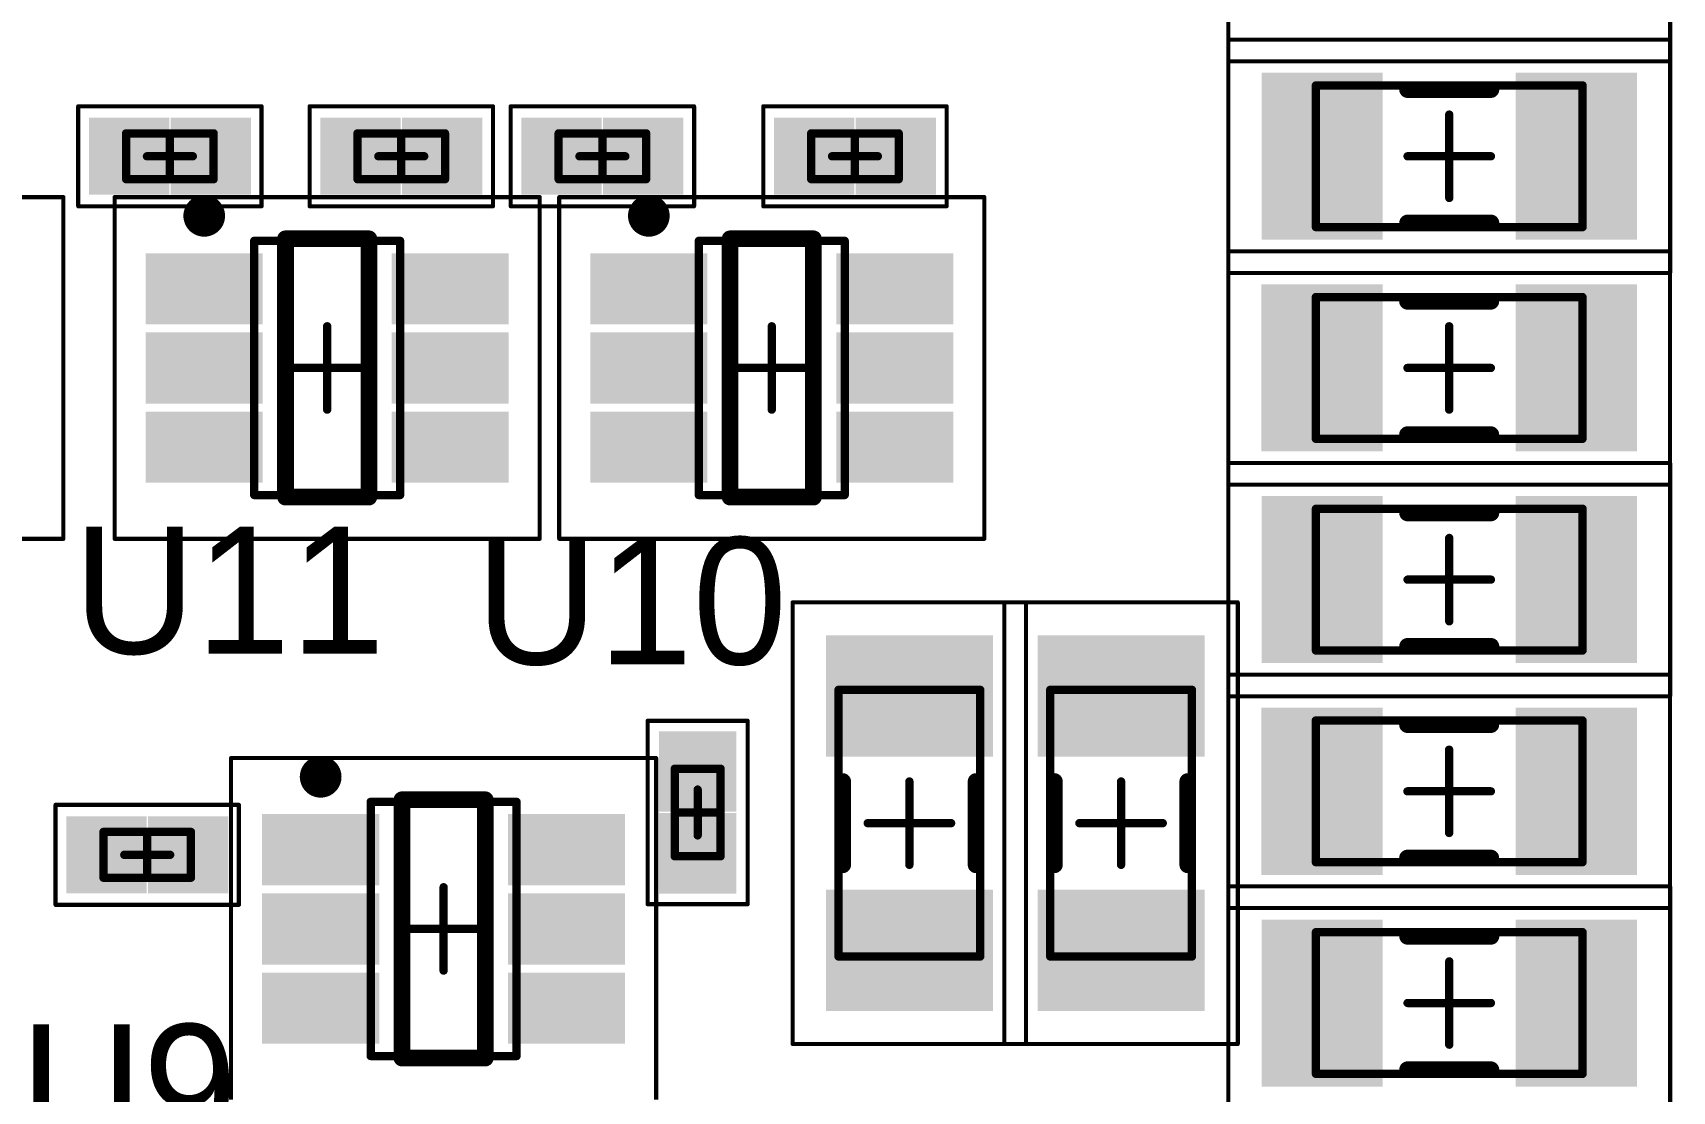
# Model space of a CAD drawing. Header units: millimetres. Extents: x 0 to 100, y 0 to 100.
# Drawn here: x 52.35 to 72.02, y 53.55 to 66.25 of the extents above; entities that cross this region are included whole.
import ezdxf

# ---------------------------------------------------------------- set-up
doc = ezdxf.new("R2010")
doc.units = ezdxf.units.MM
for name, color, linetype in [('Mechanical13', 56, 'Continuous'), ('Mechanical15', 56, 'Continuous'), ('TopLayer', 1, 'Continuous'), ('TopOverlay', 2, 'Continuous'), ('TopPaste', 8, 'Continuous'), ('TopSolder', 216, 'Continuous')]:
    doc.layers.add(name, color=color, linetype=linetype)

msp = doc.modelspace()

# ---------------------------------------------------------------- linework, layer by layer
at = {"layer": 'Mechanical13', "const_width": 0.1}
for points in [[(67.742, 63.92), (67.742, 65.62)], [(67.742, 65.62), (70.942, 65.62)], [(70.942, 63.92), (70.942, 65.62)], [(53.468, 64.495), (53.468, 65.045)], [(53.468, 65.045), (54.518, 65.045)], [(54.518, 64.495), (54.518, 65.045)], [(56.244, 64.495), (56.244, 65.045)], [(56.244, 65.045), (57.294, 65.045)], [(57.294, 64.495), (57.294, 65.045)], [(58.657, 64.495), (58.657, 65.045)], [(58.657, 65.045), (59.707, 65.045)], [(59.707, 64.495), (59.707, 65.045)], [(61.687, 64.495), (61.687, 65.045)], [(61.687, 65.045), (62.737, 65.045)], [(62.737, 64.495), (62.737, 65.045)], [(53.468, 64.495), (54.518, 64.495)], [(56.244, 64.495), (57.294, 64.495)], [(58.657, 64.495), (59.707, 64.495)], [(61.687, 64.495), (62.737, 64.495)], [(67.742, 63.92), (70.942, 63.92)], [(55.005, 60.705), (55.005, 63.755)], [(55.005, 63.755), (56.755, 63.755)], [(56.755, 60.705), (56.755, 63.755)], [(60.339, 60.705), (60.339, 63.755)], [(60.339, 63.755), (62.089, 63.755)], [(62.089, 60.705), (62.089, 63.755)], [(67.741, 61.38), (67.741, 63.08)], [(67.741, 63.08), (70.941, 63.08)], [(70.941, 61.38), (70.941, 63.08)], [(67.741, 61.38), (70.941, 61.38)], [(55.005, 60.705), (56.755, 60.705)], [(60.339, 60.705), (62.089, 60.705)], [(67.742, 58.84), (67.742, 60.54)], [(67.742, 60.54), (70.942, 60.54)], [(70.942, 58.84), (70.942, 60.54)], [(67.742, 58.84), (70.942, 58.84)], [(62.015, 58.368), (63.715, 58.368)], [(62.015, 55.168), (62.015, 58.368)], [(63.715, 55.168), (63.715, 58.368)], [(64.555, 58.368), (66.255, 58.368)], [(64.555, 55.168), (64.555, 58.368)], [(66.255, 55.168), (66.255, 58.368)], [(67.741, 56.3), (67.741, 58)], [(67.741, 58), (70.941, 58)], [(70.941, 56.3), (70.941, 58)], [(60.05, 57.421), (60.6, 57.421)], [(60.05, 56.371), (60.05, 57.421)], [(60.6, 56.371), (60.6, 57.421)], [(56.402, 53.974), (56.402, 57.024)], [(56.402, 57.024), (58.152, 57.024)], [(58.152, 53.974), (58.152, 57.024)], [(53.196, 56.113), (53.196, 56.663)], [(53.196, 56.663), (54.246, 56.663)], [(54.246, 56.113), (54.246, 56.663)], [(60.05, 56.371), (60.6, 56.371)], [(67.741, 56.3), (70.941, 56.3)], [(53.196, 56.113), (54.246, 56.113)], [(67.742, 53.76), (67.742, 55.46)], [(67.742, 55.46), (70.942, 55.46)], [(70.942, 53.76), (70.942, 55.46)], [(62.015, 55.168), (63.715, 55.168)], [(64.555, 55.168), (66.255, 55.168)], [(56.402, 53.974), (58.152, 53.974)], [(67.742, 53.76), (70.942, 53.76)]]:
    msp.add_lwpolyline(points, dxfattribs=at)
at = {"layer": 'Mechanical13', "const_width": 0.05}
for points in [[(67.717, 65.62, 1), (67.767, 65.62, 1)], [(67.717, 65.62, 1), (67.767, 65.62, 1)], [(70.917, 65.62, 1), (70.967, 65.62, 1)], [(70.917, 65.62, 1), (70.967, 65.62, 1)], [(53.443, 65.045, 1), (53.493, 65.045, 1)], [(53.443, 65.045, 1), (53.493, 65.045, 1)], [(54.493, 65.045, 1), (54.543, 65.045, 1)], [(54.493, 65.045, 1), (54.543, 65.045, 1)], [(56.219, 65.045, 1), (56.269, 65.045, 1)], [(56.219, 65.045, 1), (56.269, 65.045, 1)], [(57.269, 65.045, 1), (57.319, 65.045, 1)], [(57.269, 65.045, 1), (57.319, 65.045, 1)], [(58.632, 65.045, 1), (58.682, 65.045, 1)], [(58.632, 65.045, 1), (58.682, 65.045, 1)], [(59.682, 65.045, 1), (59.732, 65.045, 1)], [(59.682, 65.045, 1), (59.732, 65.045, 1)], [(61.662, 65.045, 1), (61.712, 65.045, 1)], [(61.662, 65.045, 1), (61.712, 65.045, 1)], [(62.712, 65.045, 1), (62.762, 65.045, 1)], [(62.712, 65.045, 1), (62.762, 65.045, 1)], [(53.443, 64.495, 1), (53.493, 64.495, 1)], [(53.443, 64.495, 1), (53.493, 64.495, 1)], [(54.493, 64.495, 1), (54.543, 64.495, 1)], [(54.493, 64.495, 1), (54.543, 64.495, 1)], [(56.219, 64.495, 1), (56.269, 64.495, 1)], [(56.219, 64.495, 1), (56.269, 64.495, 1)], [(57.269, 64.495, 1), (57.319, 64.495, 1)], [(57.269, 64.495, 1), (57.319, 64.495, 1)], [(58.632, 64.495, 1), (58.682, 64.495, 1)], [(58.632, 64.495, 1), (58.682, 64.495, 1)], [(59.682, 64.495, 1), (59.732, 64.495, 1)], [(59.682, 64.495, 1), (59.732, 64.495, 1)], [(61.662, 64.495, 1), (61.712, 64.495, 1)], [(61.662, 64.495, 1), (61.712, 64.495, 1)], [(62.712, 64.495, 1), (62.762, 64.495, 1)], [(62.712, 64.495, 1), (62.762, 64.495, 1)], [(67.717, 63.92, 1), (67.767, 63.92, 1)], [(67.717, 63.92, 1), (67.767, 63.92, 1)], [(70.917, 63.92, 1), (70.967, 63.92, 1)], [(70.917, 63.92, 1), (70.967, 63.92, 1)], [(54.98, 63.755, 1), (55.03, 63.755, 1)], [(54.98, 63.755, 1), (55.03, 63.755, 1)], [(56.73, 63.755, 1), (56.78, 63.755, 1)], [(56.73, 63.755, 1), (56.78, 63.755, 1)], [(60.314, 63.755, 1), (60.364, 63.755, 1)], [(60.314, 63.755, 1), (60.364, 63.755, 1)], [(62.064, 63.755, 1), (62.114, 63.755, 1)], [(62.064, 63.755, 1), (62.114, 63.755, 1)], [(67.716, 63.08, 1), (67.766, 63.08, 1)], [(67.716, 63.08, 1), (67.766, 63.08, 1)], [(70.916, 63.08, 1), (70.966, 63.08, 1)], [(70.916, 63.08, 1), (70.966, 63.08, 1)], [(67.716, 61.38, 1), (67.766, 61.38, 1)], [(67.716, 61.38, 1), (67.766, 61.38, 1)], [(70.916, 61.38, 1), (70.966, 61.38, 1)], [(70.916, 61.38, 1), (70.966, 61.38, 1)], [(54.98, 60.705, 1), (55.03, 60.705, 1)], [(54.98, 60.705, 1), (55.03, 60.705, 1)], [(56.73, 60.705, 1), (56.78, 60.705, 1)], [(56.73, 60.705, 1), (56.78, 60.705, 1)], [(60.314, 60.705, 1), (60.364, 60.705, 1)], [(60.314, 60.705, 1), (60.364, 60.705, 1)], [(62.064, 60.705, 1), (62.114, 60.705, 1)], [(62.064, 60.705, 1), (62.114, 60.705, 1)], [(67.717, 60.54, 1), (67.767, 60.54, 1)], [(67.717, 60.54, 1), (67.767, 60.54, 1)], [(70.917, 60.54, 1), (70.967, 60.54, 1)], [(70.917, 60.54, 1), (70.967, 60.54, 1)], [(67.717, 58.84, 1), (67.767, 58.84, 1)], [(67.717, 58.84, 1), (67.767, 58.84, 1)], [(70.917, 58.84, 1), (70.967, 58.84, 1)], [(70.917, 58.84, 1), (70.967, 58.84, 1)], [(61.99, 58.368, 1), (62.04, 58.368, 1)], [(61.99, 58.368, 1), (62.04, 58.368, 1)], [(63.69, 58.368, 1), (63.74, 58.368, 1)], [(63.69, 58.368, 1), (63.74, 58.368, 1)], [(64.53, 58.368, 1), (64.58, 58.368, 1)], [(64.53, 58.368, 1), (64.58, 58.368, 1)], [(66.23, 58.368, 1), (66.28, 58.368, 1)], [(66.23, 58.368, 1), (66.28, 58.368, 1)], [(67.716, 58, 1), (67.766, 58, 1)], [(67.716, 58, 1), (67.766, 58, 1)], [(70.916, 58, 1), (70.966, 58, 1)], [(70.916, 58, 1), (70.966, 58, 1)], [(60.025, 57.421, 1), (60.075, 57.421, 1)], [(60.025, 57.421, 1), (60.075, 57.421, 1)], [(60.575, 57.421, 1), (60.625, 57.421, 1)], [(60.575, 57.421, 1), (60.625, 57.421, 1)], [(56.377, 57.024, 1), (56.427, 57.024, 1)], [(56.377, 57.024, 1), (56.427, 57.024, 1)], [(58.127, 57.024, 1), (58.177, 57.024, 1)], [(58.127, 57.024, 1), (58.177, 57.024, 1)], [(53.171, 56.663, 1), (53.221, 56.663, 1)], [(53.171, 56.663, 1), (53.221, 56.663, 1)], [(54.221, 56.663, 1), (54.271, 56.663, 1)], [(54.221, 56.663, 1), (54.271, 56.663, 1)], [(60.025, 56.371, 1), (60.075, 56.371, 1)], [(60.025, 56.371, 1), (60.075, 56.371, 1)], [(60.575, 56.371, 1), (60.625, 56.371, 1)], [(60.575, 56.371, 1), (60.625, 56.371, 1)], [(67.716, 56.3, 1), (67.766, 56.3, 1)], [(67.716, 56.3, 1), (67.766, 56.3, 1)], [(70.916, 56.3, 1), (70.966, 56.3, 1)], [(70.916, 56.3, 1), (70.966, 56.3, 1)], [(53.171, 56.113, 1), (53.221, 56.113, 1)], [(53.171, 56.113, 1), (53.221, 56.113, 1)], [(54.221, 56.113, 1), (54.271, 56.113, 1)], [(54.221, 56.113, 1), (54.271, 56.113, 1)], [(67.717, 55.46, 1), (67.767, 55.46, 1)], [(67.717, 55.46, 1), (67.767, 55.46, 1)], [(70.917, 55.46, 1), (70.967, 55.46, 1)], [(70.917, 55.46, 1), (70.967, 55.46, 1)], [(61.99, 55.168, 1), (62.04, 55.168, 1)], [(61.99, 55.168, 1), (62.04, 55.168, 1)], [(63.69, 55.168, 1), (63.74, 55.168, 1)], [(63.69, 55.168, 1), (63.74, 55.168, 1)], [(64.53, 55.168, 1), (64.58, 55.168, 1)], [(64.53, 55.168, 1), (64.58, 55.168, 1)], [(66.23, 55.168, 1), (66.28, 55.168, 1)], [(66.23, 55.168, 1), (66.28, 55.168, 1)], [(56.377, 53.974, 1), (56.427, 53.974, 1)], [(56.377, 53.974, 1), (56.427, 53.974, 1)], [(58.127, 53.974, 1), (58.177, 53.974, 1)], [(58.127, 53.974, 1), (58.177, 53.974, 1)], [(67.717, 53.76, 1), (67.767, 53.76, 1)], [(67.717, 53.76, 1), (67.767, 53.76, 1)], [(70.917, 53.76, 1), (70.967, 53.76, 1)], [(70.917, 53.76, 1), (70.967, 53.76, 1)]]:
    msp.add_lwpolyline(points, format="xyb", close=True, dxfattribs=at)
at = {"layer": 'Mechanical15'}
for points, const_width in [([(66.692, 65.91), (66.692, 68.71)], 0.05), ([(71.992, 65.91), (71.992, 68.71)], 0.05), ([(66.692, 63.37), (66.692, 66.17)], 0.05), ([(66.692, 66.17), (71.992, 66.17)], 0.05), ([(71.992, 63.37), (71.992, 66.17)], 0.05), ([(66.692, 65.91), (71.992, 65.91)], 0.05), ([(52.893, 64.17), (52.893, 65.37)], 0.05), ([(52.893, 65.37), (55.093, 65.37)], 0.05), ([(55.093, 64.17), (55.093, 65.37)], 0.05), ([(55.669, 64.17), (55.669, 65.37)], 0.05), ([(55.669, 65.37), (57.869, 65.37)], 0.05), ([(57.869, 64.17), (57.869, 65.37)], 0.05), ([(58.082, 64.17), (58.082, 65.37)], 0.05), ([(58.082, 65.37), (60.282, 65.37)], 0.05), ([(60.282, 64.17), (60.282, 65.37)], 0.05), ([(61.112, 64.17), (61.112, 65.37)], 0.05), ([(61.112, 65.37), (63.312, 65.37)], 0.05), ([(63.312, 64.17), (63.312, 65.37)], 0.05), ([(69.342, 64.27), (69.342, 65.27)], 0.1), ([(53.993, 64.495), (53.993, 65.045)], 0.1), ([(56.769, 64.495), (56.769, 65.045)], 0.1), ([(59.182, 64.495), (59.182, 65.045)], 0.1), ([(62.212, 64.495), (62.212, 65.045)], 0.1), ([(53.718, 64.77), (54.268, 64.77)], 0.1), ([(56.494, 64.77), (57.044, 64.77)], 0.1), ([(58.907, 64.77), (59.457, 64.77)], 0.1), ([(61.937, 64.77), (62.487, 64.77)], 0.1), ([(68.842, 64.77), (69.842, 64.77)], 0.1), ([(47.615, 64.28), (52.715, 64.28)], 0.05), ([(52.715, 60.18), (52.715, 64.28)], 0.05), ([(52.893, 64.17), (55.093, 64.17)], 0.05), ([(53.33, 60.18), (53.33, 64.28)], 0.05), ([(53.33, 64.28), (58.43, 64.28)], 0.05), ([(55.669, 64.17), (57.869, 64.17)], 0.05), ([(58.082, 64.17), (60.282, 64.17)], 0.05), ([(58.43, 60.18), (58.43, 64.28)], 0.05), ([(58.664, 60.18), (58.664, 64.28)], 0.05), ([(58.664, 64.28), (63.764, 64.28)], 0.05), ([(61.112, 64.17), (63.312, 64.17)], 0.05), ([(63.764, 60.18), (63.764, 64.28)], 0.05), ([(66.691, 60.83), (66.691, 63.63)], 0.05), ([(66.691, 63.63), (71.991, 63.63)], 0.05), ([(71.991, 60.83), (71.991, 63.63)], 0.05), ([(66.692, 63.37), (71.992, 63.37)], 0.05), ([(55.88, 61.73), (55.88, 62.73)], 0.1), ([(61.214, 61.73), (61.214, 62.73)], 0.1), ([(69.341, 61.73), (69.341, 62.73)], 0.1), ([(55.38, 62.23), (56.38, 62.23)], 0.1), ([(60.714, 62.23), (61.714, 62.23)], 0.1), ([(68.841, 62.23), (69.841, 62.23)], 0.1), ([(66.692, 58.29), (66.692, 61.09)], 0.05), ([(66.692, 61.09), (71.992, 61.09)], 0.05), ([(71.992, 58.29), (71.992, 61.09)], 0.05), ([(66.691, 60.83), (71.991, 60.83)], 0.05), ([(47.615, 60.18), (52.715, 60.18)], 0.05), ([(53.33, 60.18), (58.43, 60.18)], 0.05), ([(58.664, 60.18), (63.764, 60.18)], 0.05), ([(69.342, 59.19), (69.342, 60.19)], 0.1), ([(68.842, 59.69), (69.842, 59.69)], 0.1), ([(61.465, 59.418), (64.265, 59.418)], 0.05), ([(61.465, 54.118), (61.465, 59.418)], 0.05), ([(64.005, 59.418), (66.805, 59.418)], 0.05), ([(64.005, 54.118), (64.005, 59.418)], 0.05), ([(64.265, 54.118), (64.265, 59.418)], 0.05), ([(66.805, 54.118), (66.805, 59.418)], 0.05), ([(66.691, 55.75), (66.691, 58.55)], 0.05), ([(66.691, 58.55), (71.991, 58.55)], 0.05), ([(71.991, 55.75), (71.991, 58.55)], 0.05), ([(66.692, 58.29), (71.992, 58.29)], 0.05), ([(59.725, 57.996), (60.925, 57.996)], 0.05), ([(59.725, 55.796), (59.725, 57.996)], 0.05), ([(60.925, 55.796), (60.925, 57.996)], 0.05), ([(69.341, 56.65), (69.341, 57.65)], 0.1), ([(54.727, 53.449), (54.727, 57.549)], 0.05), ([(54.727, 57.549), (59.827, 57.549)], 0.05), ([(59.827, 53.449), (59.827, 57.549)], 0.05), ([(62.865, 56.268), (62.865, 57.268)], 0.1), ([(65.405, 56.268), (65.405, 57.268)], 0.1), ([(60.325, 56.621), (60.325, 57.171)], 0.1), ([(68.841, 57.15), (69.841, 57.15)], 0.1), ([(52.621, 55.788), (52.621, 56.988)], 0.05), ([(52.621, 56.988), (54.821, 56.988)], 0.05), ([(54.821, 55.788), (54.821, 56.988)], 0.05), ([(60.05, 56.896), (60.6, 56.896)], 0.1), ([(53.721, 56.113), (53.721, 56.663)], 0.1), ([(62.365, 56.768), (63.365, 56.768)], 0.1), ([(64.905, 56.768), (65.905, 56.768)], 0.1), ([(53.446, 56.388), (53.996, 56.388)], 0.1), ([(57.277, 54.999), (57.277, 55.999)], 0.1), ([(66.692, 53.21), (66.692, 56.01)], 0.05), ([(66.692, 56.01), (71.992, 56.01)], 0.05), ([(71.992, 53.21), (71.992, 56.01)], 0.05), ([(52.621, 55.788), (54.821, 55.788)], 0.05), ([(59.725, 55.796), (60.925, 55.796)], 0.05), ([(66.691, 55.75), (71.991, 55.75)], 0.05), ([(56.777, 55.499), (57.777, 55.499)], 0.1), ([(69.342, 54.11), (69.342, 55.11)], 0.1), ([(68.842, 54.61), (69.842, 54.61)], 0.1), ([(61.465, 54.118), (64.265, 54.118)], 0.05), ([(64.005, 54.118), (66.805, 54.118)], 0.05)]:
    msp.add_lwpolyline(points, dxfattribs=dict(at, const_width=const_width))
for points, const_width in [([(66.68, 66.17, 1), (66.704, 66.17, 1)], 0.025), ([(66.68, 66.17, 1), (66.704, 66.17, 1)], 0.025), ([(71.98, 66.17, 1), (72.004, 66.17, 1)], 0.025), ([(71.98, 66.17, 1), (72.004, 66.17, 1)], 0.025), ([(66.68, 65.91, 1), (66.704, 65.91, 1)], 0.025), ([(66.68, 65.91, 1), (66.704, 65.91, 1)], 0.025), ([(71.98, 65.91, 1), (72.004, 65.91, 1)], 0.025), ([(71.98, 65.91, 1), (72.004, 65.91, 1)], 0.025), ([(52.881, 65.37, 1), (52.905, 65.37, 1)], 0.025), ([(52.881, 65.37, 1), (52.905, 65.37, 1)], 0.025), ([(55.08, 65.37, 1), (55.105, 65.37, 1)], 0.025), ([(55.08, 65.37, 1), (55.105, 65.37, 1)], 0.025), ([(55.657, 65.37, 1), (55.682, 65.37, 1)], 0.025), ([(55.657, 65.37, 1), (55.682, 65.37, 1)], 0.025), ([(57.857, 65.37, 1), (57.881, 65.37, 1)], 0.025), ([(57.857, 65.37, 1), (57.881, 65.37, 1)], 0.025), ([(58.07, 65.37, 1), (58.095, 65.37, 1)], 0.025), ([(58.07, 65.37, 1), (58.095, 65.37, 1)], 0.025), ([(60.27, 65.37, 1), (60.294, 65.37, 1)], 0.025), ([(60.27, 65.37, 1), (60.294, 65.37, 1)], 0.025), ([(61.1, 65.37, 1), (61.125, 65.37, 1)], 0.025), ([(61.1, 65.37, 1), (61.125, 65.37, 1)], 0.025), ([(63.3, 65.37, 1), (63.324, 65.37, 1)], 0.025), ([(63.3, 65.37, 1), (63.324, 65.37, 1)], 0.025), ([(69.317, 65.27, 1), (69.367, 65.27, 1)], 0.05), ([(53.968, 65.045, 1), (54.018, 65.045, 1)], 0.05), ([(56.744, 65.045, 1), (56.794, 65.045, 1)], 0.05), ([(59.157, 65.045, 1), (59.207, 65.045, 1)], 0.05), ([(62.187, 65.045, 1), (62.237, 65.045, 1)], 0.05), ([(53.693, 64.77, 1), (53.743, 64.77, 1)], 0.05), ([(54.243, 64.77, 1), (54.293, 64.77, 1)], 0.05), ([(56.469, 64.77, 1), (56.519, 64.77, 1)], 0.05), ([(57.019, 64.77, 1), (57.069, 64.77, 1)], 0.05), ([(58.882, 64.77, 1), (58.932, 64.77, 1)], 0.05), ([(59.432, 64.77, 1), (59.482, 64.77, 1)], 0.05), ([(61.912, 64.77, 1), (61.962, 64.77, 1)], 0.05), ([(62.462, 64.77, 1), (62.512, 64.77, 1)], 0.05), ([(68.817, 64.77, 1), (68.867, 64.77, 1)], 0.05), ([(69.817, 64.77, 1), (69.867, 64.77, 1)], 0.05), ([(53.968, 64.495, 1), (54.018, 64.495, 1)], 0.05), ([(56.744, 64.495, 1), (56.794, 64.495, 1)], 0.05), ([(59.157, 64.495, 1), (59.207, 64.495, 1)], 0.05), ([(62.187, 64.495, 1), (62.237, 64.495, 1)], 0.05), ([(69.317, 64.27, 1), (69.367, 64.27, 1)], 0.05), ([(52.703, 64.28, 1), (52.727, 64.28, 1)], 0.025), ([(52.703, 64.28, 1), (52.727, 64.28, 1)], 0.025), ([(52.881, 64.17, 1), (52.905, 64.17, 1)], 0.025), ([(52.881, 64.17, 1), (52.905, 64.17, 1)], 0.025), ([(53.318, 64.28, 1), (53.342, 64.28, 1)], 0.025), ([(53.318, 64.28, 1), (53.342, 64.28, 1)], 0.025), ([(55.08, 64.17, 1), (55.105, 64.17, 1)], 0.025), ([(55.08, 64.17, 1), (55.105, 64.17, 1)], 0.025), ([(55.657, 64.17, 1), (55.682, 64.17, 1)], 0.025), ([(55.657, 64.17, 1), (55.682, 64.17, 1)], 0.025), ([(57.857, 64.17, 1), (57.881, 64.17, 1)], 0.025), ([(57.857, 64.17, 1), (57.881, 64.17, 1)], 0.025), ([(58.07, 64.17, 1), (58.095, 64.17, 1)], 0.025), ([(58.07, 64.17, 1), (58.095, 64.17, 1)], 0.025), ([(58.418, 64.28, 1), (58.442, 64.28, 1)], 0.025), ([(58.418, 64.28, 1), (58.442, 64.28, 1)], 0.025), ([(58.652, 64.28, 1), (58.676, 64.28, 1)], 0.025), ([(58.652, 64.28, 1), (58.676, 64.28, 1)], 0.025), ([(60.27, 64.17, 1), (60.294, 64.17, 1)], 0.025), ([(60.27, 64.17, 1), (60.294, 64.17, 1)], 0.025), ([(61.1, 64.17, 1), (61.125, 64.17, 1)], 0.025), ([(61.1, 64.17, 1), (61.125, 64.17, 1)], 0.025), ([(63.3, 64.17, 1), (63.324, 64.17, 1)], 0.025), ([(63.3, 64.17, 1), (63.324, 64.17, 1)], 0.025), ([(63.752, 64.28, 1), (63.776, 64.28, 1)], 0.025), ([(63.752, 64.28, 1), (63.776, 64.28, 1)], 0.025), ([(66.679, 63.63, 1), (66.704, 63.63, 1)], 0.025), ([(66.679, 63.63, 1), (66.704, 63.63, 1)], 0.025), ([(71.979, 63.63, 1), (72.004, 63.63, 1)], 0.025), ([(71.979, 63.63, 1), (72.004, 63.63, 1)], 0.025), ([(66.68, 63.37, 1), (66.704, 63.37, 1)], 0.025), ([(66.68, 63.37, 1), (66.704, 63.37, 1)], 0.025), ([(71.98, 63.37, 1), (72.004, 63.37, 1)], 0.025), ([(71.98, 63.37, 1), (72.004, 63.37, 1)], 0.025), ([(55.855, 62.73, 1), (55.905, 62.73, 1)], 0.05), ([(61.189, 62.73, 1), (61.239, 62.73, 1)], 0.05), ([(69.316, 62.73, 1), (69.366, 62.73, 1)], 0.05), ([(55.355, 62.23, 1), (55.405, 62.23, 1)], 0.05), ([(56.355, 62.23, 1), (56.405, 62.23, 1)], 0.05), ([(60.689, 62.23, 1), (60.739, 62.23, 1)], 0.05), ([(61.689, 62.23, 1), (61.739, 62.23, 1)], 0.05), ([(68.816, 62.23, 1), (68.866, 62.23, 1)], 0.05), ([(69.816, 62.23, 1), (69.866, 62.23, 1)], 0.05), ([(55.855, 61.73, 1), (55.905, 61.73, 1)], 0.05), ([(61.189, 61.73, 1), (61.239, 61.73, 1)], 0.05), ([(69.316, 61.73, 1), (69.366, 61.73, 1)], 0.05), ([(66.68, 61.09, 1), (66.704, 61.09, 1)], 0.025), ([(66.68, 61.09, 1), (66.704, 61.09, 1)], 0.025), ([(71.98, 61.09, 1), (72.004, 61.09, 1)], 0.025), ([(71.98, 61.09, 1), (72.004, 61.09, 1)], 0.025), ([(66.679, 60.83, 1), (66.704, 60.83, 1)], 0.025), ([(66.679, 60.83, 1), (66.704, 60.83, 1)], 0.025), ([(71.979, 60.83, 1), (72.004, 60.83, 1)], 0.025), ([(71.979, 60.83, 1), (72.004, 60.83, 1)], 0.025), ([(52.703, 60.18, 1), (52.727, 60.18, 1)], 0.025), ([(52.703, 60.18, 1), (52.727, 60.18, 1)], 0.025), ([(53.318, 60.18, 1), (53.342, 60.18, 1)], 0.025), ([(53.318, 60.18, 1), (53.342, 60.18, 1)], 0.025), ([(58.418, 60.18, 1), (58.442, 60.18, 1)], 0.025), ([(58.418, 60.18, 1), (58.442, 60.18, 1)], 0.025), ([(58.652, 60.18, 1), (58.676, 60.18, 1)], 0.025), ([(58.652, 60.18, 1), (58.676, 60.18, 1)], 0.025), ([(63.752, 60.18, 1), (63.776, 60.18, 1)], 0.025), ([(63.752, 60.18, 1), (63.776, 60.18, 1)], 0.025), ([(69.317, 60.19, 1), (69.367, 60.19, 1)], 0.05), ([(68.817, 59.69, 1), (68.867, 59.69, 1)], 0.05), ([(69.817, 59.69, 1), (69.867, 59.69, 1)], 0.05), ([(61.453, 59.418, 1), (61.477, 59.418, 1)], 0.025), ([(61.453, 59.418, 1), (61.477, 59.418, 1)], 0.025), ([(63.993, 59.418, 1), (64.017, 59.418, 1)], 0.025), ([(63.993, 59.418, 1), (64.017, 59.418, 1)], 0.025), ([(64.253, 59.418, 1), (64.277, 59.418, 1)], 0.025), ([(64.253, 59.418, 1), (64.277, 59.418, 1)], 0.025), ([(66.793, 59.418, 1), (66.817, 59.418, 1)], 0.025), ([(66.793, 59.418, 1), (66.817, 59.418, 1)], 0.025), ([(69.317, 59.19, 1), (69.367, 59.19, 1)], 0.05), ([(66.679, 58.55, 1), (66.704, 58.55, 1)], 0.025), ([(66.679, 58.55, 1), (66.704, 58.55, 1)], 0.025), ([(71.979, 58.55, 1), (72.004, 58.55, 1)], 0.025), ([(71.979, 58.55, 1), (72.004, 58.55, 1)], 0.025), ([(66.68, 58.29, 1), (66.704, 58.29, 1)], 0.025), ([(66.68, 58.29, 1), (66.704, 58.29, 1)], 0.025), ([(71.98, 58.29, 1), (72.004, 58.29, 1)], 0.025), ([(71.98, 58.29, 1), (72.004, 58.29, 1)], 0.025), ([(59.712, 57.996, 1), (59.737, 57.996, 1)], 0.025), ([(59.712, 57.996, 1), (59.737, 57.996, 1)], 0.025), ([(60.912, 57.996, 1), (60.937, 57.996, 1)], 0.025), ([(60.912, 57.996, 1), (60.937, 57.996, 1)], 0.025), ([(69.316, 57.65, 1), (69.366, 57.65, 1)], 0.05), ([(54.715, 57.549, 1), (54.739, 57.549, 1)], 0.025), ([(54.715, 57.549, 1), (54.739, 57.549, 1)], 0.025), ([(59.815, 57.549, 1), (59.839, 57.549, 1)], 0.025), ([(59.815, 57.549, 1), (59.839, 57.549, 1)], 0.025), ([(62.84, 57.268, 1), (62.89, 57.268, 1)], 0.05), ([(65.38, 57.268, 1), (65.43, 57.268, 1)], 0.05), ([(60.3, 57.171, 1), (60.35, 57.171, 1)], 0.05), ([(68.816, 57.15, 1), (68.866, 57.15, 1)], 0.05), ([(69.816, 57.15, 1), (69.866, 57.15, 1)], 0.05), ([(52.609, 56.988, 1), (52.634, 56.988, 1)], 0.025), ([(52.609, 56.988, 1), (52.634, 56.988, 1)], 0.025), ([(54.809, 56.988, 1), (54.833, 56.988, 1)], 0.025), ([(54.809, 56.988, 1), (54.833, 56.988, 1)], 0.025), ([(60.025, 56.896, 1), (60.075, 56.896, 1)], 0.05), ([(60.575, 56.896, 1), (60.625, 56.896, 1)], 0.05), ([(53.696, 56.663, 1), (53.746, 56.663, 1)], 0.05), ([(60.3, 56.621, 1), (60.35, 56.621, 1)], 0.05), ([(62.34, 56.768, 1), (62.39, 56.768, 1)], 0.05), ([(63.34, 56.768, 1), (63.39, 56.768, 1)], 0.05), ([(64.88, 56.768, 1), (64.93, 56.768, 1)], 0.05), ([(65.88, 56.768, 1), (65.93, 56.768, 1)], 0.05), ([(69.316, 56.65, 1), (69.366, 56.65, 1)], 0.05), ([(53.421, 56.388, 1), (53.471, 56.388, 1)], 0.05), ([(53.971, 56.388, 1), (54.021, 56.388, 1)], 0.05), ([(62.84, 56.268, 1), (62.89, 56.268, 1)], 0.05), ([(65.38, 56.268, 1), (65.43, 56.268, 1)], 0.05), ([(53.696, 56.113, 1), (53.746, 56.113, 1)], 0.05), ([(57.252, 55.999, 1), (57.302, 55.999, 1)], 0.05), ([(66.68, 56.01, 1), (66.704, 56.01, 1)], 0.025), ([(66.68, 56.01, 1), (66.704, 56.01, 1)], 0.025), ([(71.98, 56.01, 1), (72.004, 56.01, 1)], 0.025), ([(71.98, 56.01, 1), (72.004, 56.01, 1)], 0.025), ([(52.609, 55.788, 1), (52.634, 55.788, 1)], 0.025), ([(52.609, 55.788, 1), (52.634, 55.788, 1)], 0.025), ([(54.809, 55.788, 1), (54.833, 55.788, 1)], 0.025), ([(54.809, 55.788, 1), (54.833, 55.788, 1)], 0.025), ([(59.712, 55.796, 1), (59.737, 55.796, 1)], 0.025), ([(59.712, 55.796, 1), (59.737, 55.796, 1)], 0.025), ([(60.912, 55.796, 1), (60.937, 55.796, 1)], 0.025), ([(60.912, 55.796, 1), (60.937, 55.796, 1)], 0.025), ([(66.679, 55.75, 1), (66.704, 55.75, 1)], 0.025), ([(66.679, 55.75, 1), (66.704, 55.75, 1)], 0.025), ([(71.979, 55.75, 1), (72.004, 55.75, 1)], 0.025), ([(71.979, 55.75, 1), (72.004, 55.75, 1)], 0.025), ([(56.752, 55.499, 1), (56.802, 55.499, 1)], 0.05), ([(57.752, 55.499, 1), (57.802, 55.499, 1)], 0.05), ([(69.317, 55.11, 1), (69.367, 55.11, 1)], 0.05), ([(57.252, 54.999, 1), (57.302, 54.999, 1)], 0.05), ([(68.817, 54.61, 1), (68.867, 54.61, 1)], 0.05), ([(69.817, 54.61, 1), (69.867, 54.61, 1)], 0.05), ([(61.453, 54.118, 1), (61.477, 54.118, 1)], 0.025), ([(61.453, 54.118, 1), (61.477, 54.118, 1)], 0.025), ([(63.993, 54.118, 1), (64.017, 54.118, 1)], 0.025), ([(63.993, 54.118, 1), (64.017, 54.118, 1)], 0.025), ([(64.253, 54.118, 1), (64.277, 54.118, 1)], 0.025), ([(64.253, 54.118, 1), (64.277, 54.118, 1)], 0.025), ([(66.793, 54.118, 1), (66.817, 54.118, 1)], 0.025), ([(66.793, 54.118, 1), (66.817, 54.118, 1)], 0.025), ([(69.317, 54.11, 1), (69.367, 54.11, 1)], 0.05)]:
    msp.add_lwpolyline(points, format="xyb", close=True, dxfattribs=dict(at, const_width=const_width))
at = {"layer": 'TopLayer'}
for points in [[(68.442, 63.87), (68.442, 65.67), (67.192, 63.87), (67.192, 65.67)], [(71.492, 63.87), (71.492, 65.67), (70.242, 63.87), (70.242, 65.67)], [(53.883, 64.41), (53.883, 65.13), (53.123, 64.41), (53.123, 65.13)], [(54.863, 64.41), (54.863, 65.13), (54.103, 64.41), (54.103, 65.13)], [(56.659, 64.41), (56.659, 65.13), (55.899, 64.41), (55.899, 65.13)], [(57.639, 64.41), (57.639, 65.13), (56.879, 64.41), (56.879, 65.13)], [(59.072, 64.41), (59.072, 65.13), (58.312, 64.41), (58.312, 65.13)], [(60.052, 64.41), (60.052, 65.13), (59.292, 64.41), (59.292, 65.13)], [(62.102, 64.41), (62.102, 65.13), (61.342, 64.41), (61.342, 65.13)], [(63.082, 64.41), (63.082, 65.13), (62.322, 64.41), (62.322, 65.13)], [(55.005, 62.855), (55.005, 63.505), (53.805, 62.855), (53.805, 63.505)], [(57.955, 62.855), (57.955, 63.505), (56.755, 62.855), (56.755, 63.505)], [(60.339, 62.855), (60.339, 63.505), (59.139, 62.855), (59.139, 63.505)], [(63.289, 62.855), (63.289, 63.505), (62.089, 62.855), (62.089, 63.505)], [(68.441, 61.33), (68.441, 63.13), (67.191, 61.33), (67.191, 63.13)], [(71.491, 61.33), (71.491, 63.13), (70.241, 61.33), (70.241, 63.13)], [(55.005, 61.905), (55.005, 62.555), (53.805, 61.905), (53.805, 62.555)], [(57.955, 61.905), (57.955, 62.555), (56.755, 61.905), (56.755, 62.555)], [(60.339, 61.905), (60.339, 62.555), (59.139, 61.905), (59.139, 62.555)], [(63.289, 61.905), (63.289, 62.555), (62.089, 61.905), (62.089, 62.555)], [(55.005, 60.955), (55.005, 61.605), (53.805, 60.955), (53.805, 61.605)], [(57.955, 60.955), (57.955, 61.605), (56.755, 60.955), (56.755, 61.605)], [(60.339, 60.955), (60.339, 61.605), (59.139, 60.955), (59.139, 61.605)], [(63.289, 60.955), (63.289, 61.605), (62.089, 60.955), (62.089, 61.605)], [(68.442, 58.79), (68.442, 60.59), (67.192, 58.79), (67.192, 60.59)], [(71.492, 58.79), (71.492, 60.59), (70.242, 58.79), (70.242, 60.59)], [(63.765, 58.918), (61.965, 58.918), (63.765, 57.668), (61.965, 57.668)], [(66.305, 58.918), (64.505, 58.918), (66.305, 57.668), (64.505, 57.668)], [(68.441, 56.25), (68.441, 58.05), (67.191, 56.25), (67.191, 58.05)], [(71.491, 56.25), (71.491, 58.05), (70.241, 56.25), (70.241, 58.05)], [(59.965, 57.006), (60.685, 57.006), (59.965, 57.766), (60.685, 57.766)], [(53.611, 56.028), (53.611, 56.748), (52.851, 56.028), (52.851, 56.748)], [(54.591, 56.028), (54.591, 56.748), (53.831, 56.028), (53.831, 56.748)], [(56.402, 56.124), (56.402, 56.774), (55.202, 56.124), (55.202, 56.774)], [(59.352, 56.124), (59.352, 56.774), (58.152, 56.124), (58.152, 56.774)], [(59.965, 56.026), (60.685, 56.026), (59.965, 56.786), (60.685, 56.786)], [(63.765, 55.868), (61.965, 55.868), (63.765, 54.618), (61.965, 54.618)], [(66.305, 55.868), (64.505, 55.868), (66.305, 54.618), (64.505, 54.618)], [(56.402, 55.174), (56.402, 55.824), (55.202, 55.174), (55.202, 55.824)], [(59.352, 55.174), (59.352, 55.824), (58.152, 55.174), (58.152, 55.824)], [(68.442, 53.71), (68.442, 55.51), (67.192, 53.71), (67.192, 55.51)], [(71.492, 53.71), (71.492, 55.51), (70.242, 53.71), (70.242, 55.51)], [(56.402, 54.224), (56.402, 54.874), (55.202, 54.224), (55.202, 54.874)], [(59.352, 54.224), (59.352, 54.874), (58.152, 54.224), (58.152, 54.874)]]:
    msp.add_solid(points, dxfattribs=at)
at = {"layer": 'TopOverlay', "const_width": 0.2}
for points in [[(68.842, 65.57), (69.842, 65.57)], [(68.842, 63.97), (69.842, 63.97)], [(55.38, 63.78), (56.38, 63.78)], [(55.38, 60.68), (55.38, 63.78)], [(56.38, 60.68), (56.38, 63.78)], [(60.714, 63.78), (61.714, 63.78)], [(60.714, 60.68), (60.714, 63.78)], [(61.714, 60.68), (61.714, 63.78)], [(68.841, 63.03), (69.841, 63.03)], [(68.841, 61.43), (69.841, 61.43)], [(55.38, 60.68), (56.38, 60.68)], [(60.714, 60.68), (61.714, 60.68)], [(68.842, 60.49), (69.842, 60.49)], [(68.842, 58.89), (69.842, 58.89)], [(68.841, 57.95), (69.841, 57.95)], [(62.065, 56.268), (62.065, 57.268)], [(63.665, 56.268), (63.665, 57.268)], [(64.605, 56.268), (64.605, 57.268)], [(66.205, 56.268), (66.205, 57.268)], [(56.777, 57.049), (57.777, 57.049)], [(56.777, 53.949), (56.777, 57.049)], [(57.777, 53.949), (57.777, 57.049)], [(68.841, 56.35), (69.841, 56.35)], [(68.842, 55.41), (69.842, 55.41)], [(56.777, 53.949), (57.777, 53.949)], [(68.842, 53.81), (69.842, 53.81)]]:
    msp.add_lwpolyline(points, dxfattribs=at)
at = {"layer": 'TopOverlay'}
for points, const_width in [([(68.792, 65.57, 1), (68.892, 65.57, 1)], 0.1), ([(69.792, 65.57, 1), (69.892, 65.57, 1)], 0.1), ([(54.53, 64.055, 1), (54.28, 64.055, 1)], 0.25), ([(54.217, 64.055, 1), (54.342, 64.055, 1)], 0.125), ([(54.468, 64.055, 1), (54.592, 64.055, 1)], 0.125), ([(59.864, 64.055, 1), (59.614, 64.055, 1)], 0.25), ([(59.551, 64.055, 1), (59.676, 64.055, 1)], 0.125), ([(59.802, 64.055, 1), (59.926, 64.055, 1)], 0.125), ([(68.792, 63.97, 1), (68.892, 63.97, 1)], 0.1), ([(69.792, 63.97, 1), (69.892, 63.97, 1)], 0.1), ([(55.33, 63.78, 1), (55.43, 63.78, 1)], 0.1), ([(55.33, 63.78, 1), (55.43, 63.78, 1)], 0.1), ([(56.33, 63.78, 1), (56.43, 63.78, 1)], 0.1), ([(56.33, 63.78, 1), (56.43, 63.78, 1)], 0.1), ([(60.664, 63.78, 1), (60.764, 63.78, 1)], 0.1), ([(60.664, 63.78, 1), (60.764, 63.78, 1)], 0.1), ([(61.664, 63.78, 1), (61.764, 63.78, 1)], 0.1), ([(61.664, 63.78, 1), (61.764, 63.78, 1)], 0.1), ([(68.791, 63.03, 1), (68.891, 63.03, 1)], 0.1), ([(69.791, 63.03, 1), (69.891, 63.03, 1)], 0.1), ([(68.791, 61.43, 1), (68.891, 61.43, 1)], 0.1), ([(69.791, 61.43, 1), (69.891, 61.43, 1)], 0.1), ([(55.33, 60.68, 1), (55.43, 60.68, 1)], 0.1), ([(55.33, 60.68, 1), (55.43, 60.68, 1)], 0.1), ([(56.33, 60.68, 1), (56.43, 60.68, 1)], 0.1), ([(56.33, 60.68, 1), (56.43, 60.68, 1)], 0.1), ([(60.664, 60.68, 1), (60.764, 60.68, 1)], 0.1), ([(60.664, 60.68, 1), (60.764, 60.68, 1)], 0.1), ([(61.664, 60.68, 1), (61.764, 60.68, 1)], 0.1), ([(61.664, 60.68, 1), (61.764, 60.68, 1)], 0.1), ([(68.792, 60.49, 1), (68.892, 60.49, 1)], 0.1), ([(69.792, 60.49, 1), (69.892, 60.49, 1)], 0.1), ([(68.792, 58.89, 1), (68.892, 58.89, 1)], 0.1), ([(69.792, 58.89, 1), (69.892, 58.89, 1)], 0.1), ([(68.791, 57.95, 1), (68.891, 57.95, 1)], 0.1), ([(69.791, 57.95, 1), (69.891, 57.95, 1)], 0.1), ([(55.927, 57.324, 1), (55.677, 57.324, 1)], 0.25), ([(55.614, 57.324, 1), (55.739, 57.324, 1)], 0.125), ([(55.865, 57.324, 1), (55.989, 57.324, 1)], 0.125), ([(62.015, 57.268, 1), (62.115, 57.268, 1)], 0.1), ([(63.615, 57.268, 1), (63.715, 57.268, 1)], 0.1), ([(64.555, 57.268, 1), (64.655, 57.268, 1)], 0.1), ([(66.155, 57.268, 1), (66.255, 57.268, 1)], 0.1), ([(56.727, 57.049, 1), (56.827, 57.049, 1)], 0.1), ([(56.727, 57.049, 1), (56.827, 57.049, 1)], 0.1), ([(57.727, 57.049, 1), (57.827, 57.049, 1)], 0.1), ([(57.727, 57.049, 1), (57.827, 57.049, 1)], 0.1), ([(68.791, 56.35, 1), (68.891, 56.35, 1)], 0.1), ([(69.791, 56.35, 1), (69.891, 56.35, 1)], 0.1), ([(62.015, 56.268, 1), (62.115, 56.268, 1)], 0.1), ([(63.615, 56.268, 1), (63.715, 56.268, 1)], 0.1), ([(64.555, 56.268, 1), (64.655, 56.268, 1)], 0.1), ([(66.155, 56.268, 1), (66.255, 56.268, 1)], 0.1), ([(68.792, 55.41, 1), (68.892, 55.41, 1)], 0.1), ([(69.792, 55.41, 1), (69.892, 55.41, 1)], 0.1), ([(56.727, 53.949, 1), (56.827, 53.949, 1)], 0.1), ([(56.727, 53.949, 1), (56.827, 53.949, 1)], 0.1), ([(57.727, 53.949, 1), (57.827, 53.949, 1)], 0.1), ([(57.727, 53.949, 1), (57.827, 53.949, 1)], 0.1), ([(68.792, 53.81, 1), (68.892, 53.81, 1)], 0.1), ([(69.792, 53.81, 1), (69.892, 53.81, 1)], 0.1)]:
    msp.add_lwpolyline(points, format="xyb", close=True, dxfattribs=dict(at, const_width=const_width))
at = {"layer": 'TopPaste'}
for points in [[(68.442, 63.87), (68.442, 65.67), (67.192, 63.87), (67.192, 65.67)], [(71.492, 63.87), (71.492, 65.67), (70.242, 63.87), (70.242, 65.67)], [(53.883, 64.41), (53.883, 65.13), (53.123, 64.41), (53.123, 65.13)], [(54.863, 64.41), (54.863, 65.13), (54.103, 64.41), (54.103, 65.13)], [(56.659, 64.41), (56.659, 65.13), (55.899, 64.41), (55.899, 65.13)], [(57.639, 64.41), (57.639, 65.13), (56.879, 64.41), (56.879, 65.13)], [(59.072, 64.41), (59.072, 65.13), (58.312, 64.41), (58.312, 65.13)], [(60.052, 64.41), (60.052, 65.13), (59.292, 64.41), (59.292, 65.13)], [(62.102, 64.41), (62.102, 65.13), (61.342, 64.41), (61.342, 65.13)], [(63.082, 64.41), (63.082, 65.13), (62.322, 64.41), (62.322, 65.13)], [(55.005, 62.855), (55.005, 63.505), (53.805, 62.855), (53.805, 63.505)], [(57.955, 62.855), (57.955, 63.505), (56.755, 62.855), (56.755, 63.505)], [(60.339, 62.855), (60.339, 63.505), (59.139, 62.855), (59.139, 63.505)], [(63.289, 62.855), (63.289, 63.505), (62.089, 62.855), (62.089, 63.505)], [(68.441, 61.33), (68.441, 63.13), (67.191, 61.33), (67.191, 63.13)], [(71.491, 61.33), (71.491, 63.13), (70.241, 61.33), (70.241, 63.13)], [(55.005, 61.905), (55.005, 62.555), (53.805, 61.905), (53.805, 62.555)], [(57.955, 61.905), (57.955, 62.555), (56.755, 61.905), (56.755, 62.555)], [(60.339, 61.905), (60.339, 62.555), (59.139, 61.905), (59.139, 62.555)], [(63.289, 61.905), (63.289, 62.555), (62.089, 61.905), (62.089, 62.555)], [(55.005, 60.955), (55.005, 61.605), (53.805, 60.955), (53.805, 61.605)], [(57.955, 60.955), (57.955, 61.605), (56.755, 60.955), (56.755, 61.605)], [(60.339, 60.955), (60.339, 61.605), (59.139, 60.955), (59.139, 61.605)], [(63.289, 60.955), (63.289, 61.605), (62.089, 60.955), (62.089, 61.605)], [(68.442, 58.79), (68.442, 60.59), (67.192, 58.79), (67.192, 60.59)], [(71.492, 58.79), (71.492, 60.59), (70.242, 58.79), (70.242, 60.59)], [(63.765, 58.918), (61.965, 58.918), (63.765, 57.668), (61.965, 57.668)], [(66.305, 58.918), (64.505, 58.918), (66.305, 57.668), (64.505, 57.668)], [(68.441, 56.25), (68.441, 58.05), (67.191, 56.25), (67.191, 58.05)], [(71.491, 56.25), (71.491, 58.05), (70.241, 56.25), (70.241, 58.05)], [(59.965, 57.006), (60.685, 57.006), (59.965, 57.766), (60.685, 57.766)], [(53.611, 56.028), (53.611, 56.748), (52.851, 56.028), (52.851, 56.748)], [(54.591, 56.028), (54.591, 56.748), (53.831, 56.028), (53.831, 56.748)], [(56.402, 56.124), (56.402, 56.774), (55.202, 56.124), (55.202, 56.774)], [(59.352, 56.124), (59.352, 56.774), (58.152, 56.124), (58.152, 56.774)], [(59.965, 56.026), (60.685, 56.026), (59.965, 56.786), (60.685, 56.786)], [(63.765, 55.868), (61.965, 55.868), (63.765, 54.618), (61.965, 54.618)], [(66.305, 55.868), (64.505, 55.868), (66.305, 54.618), (64.505, 54.618)], [(56.402, 55.174), (56.402, 55.824), (55.202, 55.174), (55.202, 55.824)], [(59.352, 55.174), (59.352, 55.824), (58.152, 55.174), (58.152, 55.824)], [(68.442, 53.71), (68.442, 55.51), (67.192, 53.71), (67.192, 55.51)], [(71.492, 53.71), (71.492, 55.51), (70.242, 53.71), (70.242, 55.51)], [(56.402, 54.224), (56.402, 54.874), (55.202, 54.224), (55.202, 54.874)], [(59.352, 54.224), (59.352, 54.874), (58.152, 54.224), (58.152, 54.874)]]:
    msp.add_solid(points, dxfattribs=at)
at = {"layer": 'TopSolder'}
for points in [[(68.544, 63.768), (68.544, 65.772), (67.09, 63.768), (67.09, 65.772)], [(71.594, 63.768), (71.594, 65.772), (70.14, 63.768), (70.14, 65.772)], [(53.985, 64.308), (53.985, 65.232), (53.021, 64.308), (53.021, 65.232)], [(54.965, 64.308), (54.965, 65.232), (54.001, 64.308), (54.001, 65.232)], [(56.761, 64.308), (56.761, 65.232), (55.797, 64.308), (55.797, 65.232)], [(57.741, 64.308), (57.741, 65.232), (56.777, 64.308), (56.777, 65.232)], [(59.174, 64.308), (59.174, 65.232), (58.21, 64.308), (58.21, 65.232)], [(60.154, 64.308), (60.154, 65.232), (59.19, 64.308), (59.19, 65.232)], [(62.204, 64.308), (62.204, 65.232), (61.24, 64.308), (61.24, 65.232)], [(63.184, 64.308), (63.184, 65.232), (62.22, 64.308), (62.22, 65.232)], [(55.107, 62.753), (55.107, 63.607), (53.703, 62.753), (53.703, 63.607)], [(58.057, 62.753), (58.057, 63.607), (56.653, 62.753), (56.653, 63.607)], [(60.441, 62.753), (60.441, 63.607), (59.037, 62.753), (59.037, 63.607)], [(63.391, 62.753), (63.391, 63.607), (61.987, 62.753), (61.987, 63.607)], [(68.543, 61.228), (68.543, 63.232), (67.089, 61.228), (67.089, 63.232)], [(71.593, 61.228), (71.593, 63.232), (70.139, 61.228), (70.139, 63.232)], [(55.107, 61.803), (55.107, 62.657), (53.703, 61.803), (53.703, 62.657)], [(58.057, 61.803), (58.057, 62.657), (56.653, 61.803), (56.653, 62.657)], [(60.441, 61.803), (60.441, 62.657), (59.037, 61.803), (59.037, 62.657)], [(63.391, 61.803), (63.391, 62.657), (61.987, 61.803), (61.987, 62.657)], [(55.107, 60.853), (55.107, 61.707), (53.703, 60.853), (53.703, 61.707)], [(58.057, 60.853), (58.057, 61.707), (56.653, 60.853), (56.653, 61.707)], [(60.441, 60.853), (60.441, 61.707), (59.037, 60.853), (59.037, 61.707)], [(63.391, 60.853), (63.391, 61.707), (61.987, 60.853), (61.987, 61.707)], [(68.544, 58.688), (68.544, 60.692), (67.09, 58.688), (67.09, 60.692)], [(71.594, 58.688), (71.594, 60.692), (70.14, 58.688), (70.14, 60.692)], [(63.867, 59.02), (61.863, 59.02), (63.867, 57.566), (61.863, 57.566)], [(66.407, 59.02), (64.403, 59.02), (66.407, 57.566), (64.403, 57.566)], [(68.543, 56.148), (68.543, 58.152), (67.089, 56.148), (67.089, 58.152)], [(71.593, 56.148), (71.593, 58.152), (70.139, 56.148), (70.139, 58.152)], [(59.863, 56.904), (60.787, 56.904), (59.863, 57.868), (60.787, 57.868)], [(53.713, 55.926), (53.713, 56.85), (52.749, 55.926), (52.749, 56.85)], [(54.693, 55.926), (54.693, 56.85), (53.729, 55.926), (53.729, 56.85)], [(56.504, 56.022), (56.504, 56.876), (55.1, 56.022), (55.1, 56.876)], [(59.454, 56.022), (59.454, 56.876), (58.05, 56.022), (58.05, 56.876)], [(59.863, 55.924), (60.787, 55.924), (59.863, 56.888), (60.787, 56.888)], [(56.504, 55.072), (56.504, 55.926), (55.1, 55.072), (55.1, 55.926)], [(59.454, 55.072), (59.454, 55.926), (58.05, 55.072), (58.05, 55.926)], [(63.867, 55.97), (61.863, 55.97), (63.867, 54.516), (61.863, 54.516)], [(66.407, 55.97), (64.403, 55.97), (66.407, 54.516), (64.403, 54.516)], [(68.544, 53.608), (68.544, 55.612), (67.09, 53.608), (67.09, 55.612)], [(71.594, 53.608), (71.594, 55.612), (70.14, 53.608), (70.14, 55.612)], [(56.504, 54.122), (56.504, 54.976), (55.1, 54.122), (55.1, 54.976)], [(59.454, 54.122), (59.454, 54.976), (58.05, 54.122), (58.05, 54.976)]]:
    msp.add_solid(points, dxfattribs=at)

# ---------------------------------------------------------------- texts
at = {"layer": 'TopOverlay'}
for s, p in [('U11', (52.833, 58.801)), ('U10', (57.659, 58.674)), ('U9', (52.197, 52.832))]:
    msp.add_text(s, height=1.524, dxfattribs=at).set_placement(p)

doc.saveas('drawing.dxf')
